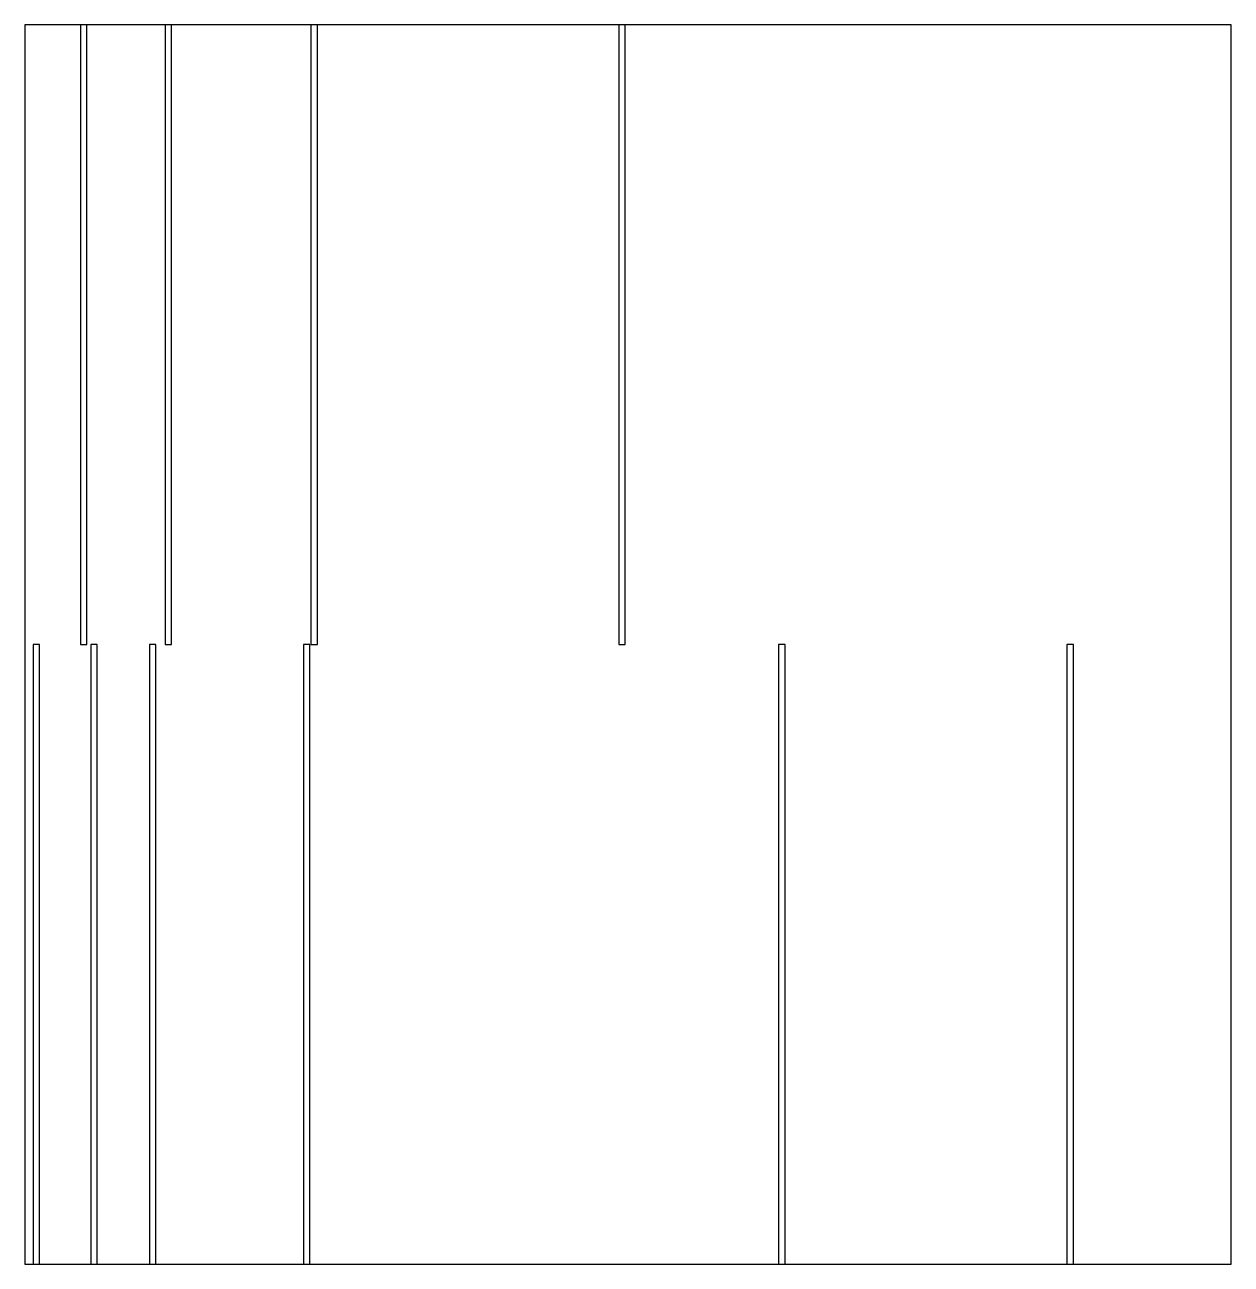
# Model space of a CAD drawing. Header units: millimetres. Extents: x 0 to 584, y 0 to 600.
import ezdxf

# ---------------------------------------------------------------- set-up
doc = ezdxf.new("R2010")
doc.units = ezdxf.units.MM
doc.layers.add('OUTLINE', color=5, linetype='Continuous')
doc.layers.add('SLOT', color=1, linetype='Continuous')

msp = doc.modelspace()

# ---------------------------------------------------------------- linework, layer by layer
at = {"layer": 'OUTLINE'}
msp.add_lwpolyline([(0, 0), (584.21, 0), (584.21, 600), (0, 600), (0, 0)], close=True, dxfattribs=at)
at = {"layer": 'SLOT'}
for points in [[(27, 300), (30.1, 300), (30.1, 600), (27, 600), (27, 300)], [(67.96, 300), (71.06, 300), (71.06, 600), (67.96, 600), (67.96, 300)], [(138.57, 300), (141.67, 300), (141.67, 600), (138.57, 600), (138.57, 300)], [(287.66, 300), (290.76, 300), (290.76, 600), (287.66, 600), (287.66, 300)], [(3.99, 0), (7.09, 0), (7.09, 300), (3.99, 300), (3.99, 0)], [(31.98, 0), (35.08, 0), (35.08, 300), (31.98, 300), (31.98, 0)], [(60.44, 0), (63.54, 0), (63.54, 300), (60.44, 300), (60.44, 0)], [(134.99, 0), (138.09, 0), (138.09, 300), (134.99, 300), (134.99, 0)], [(365.04, 0), (368.14, 0), (368.14, 300), (365.04, 300), (365.04, 0)], [(504.68, 0), (507.78, 0), (507.78, 300), (504.68, 300), (504.68, 0)]]:
    msp.add_lwpolyline(points, close=True, dxfattribs=at)

doc.saveas('drawing.dxf')
